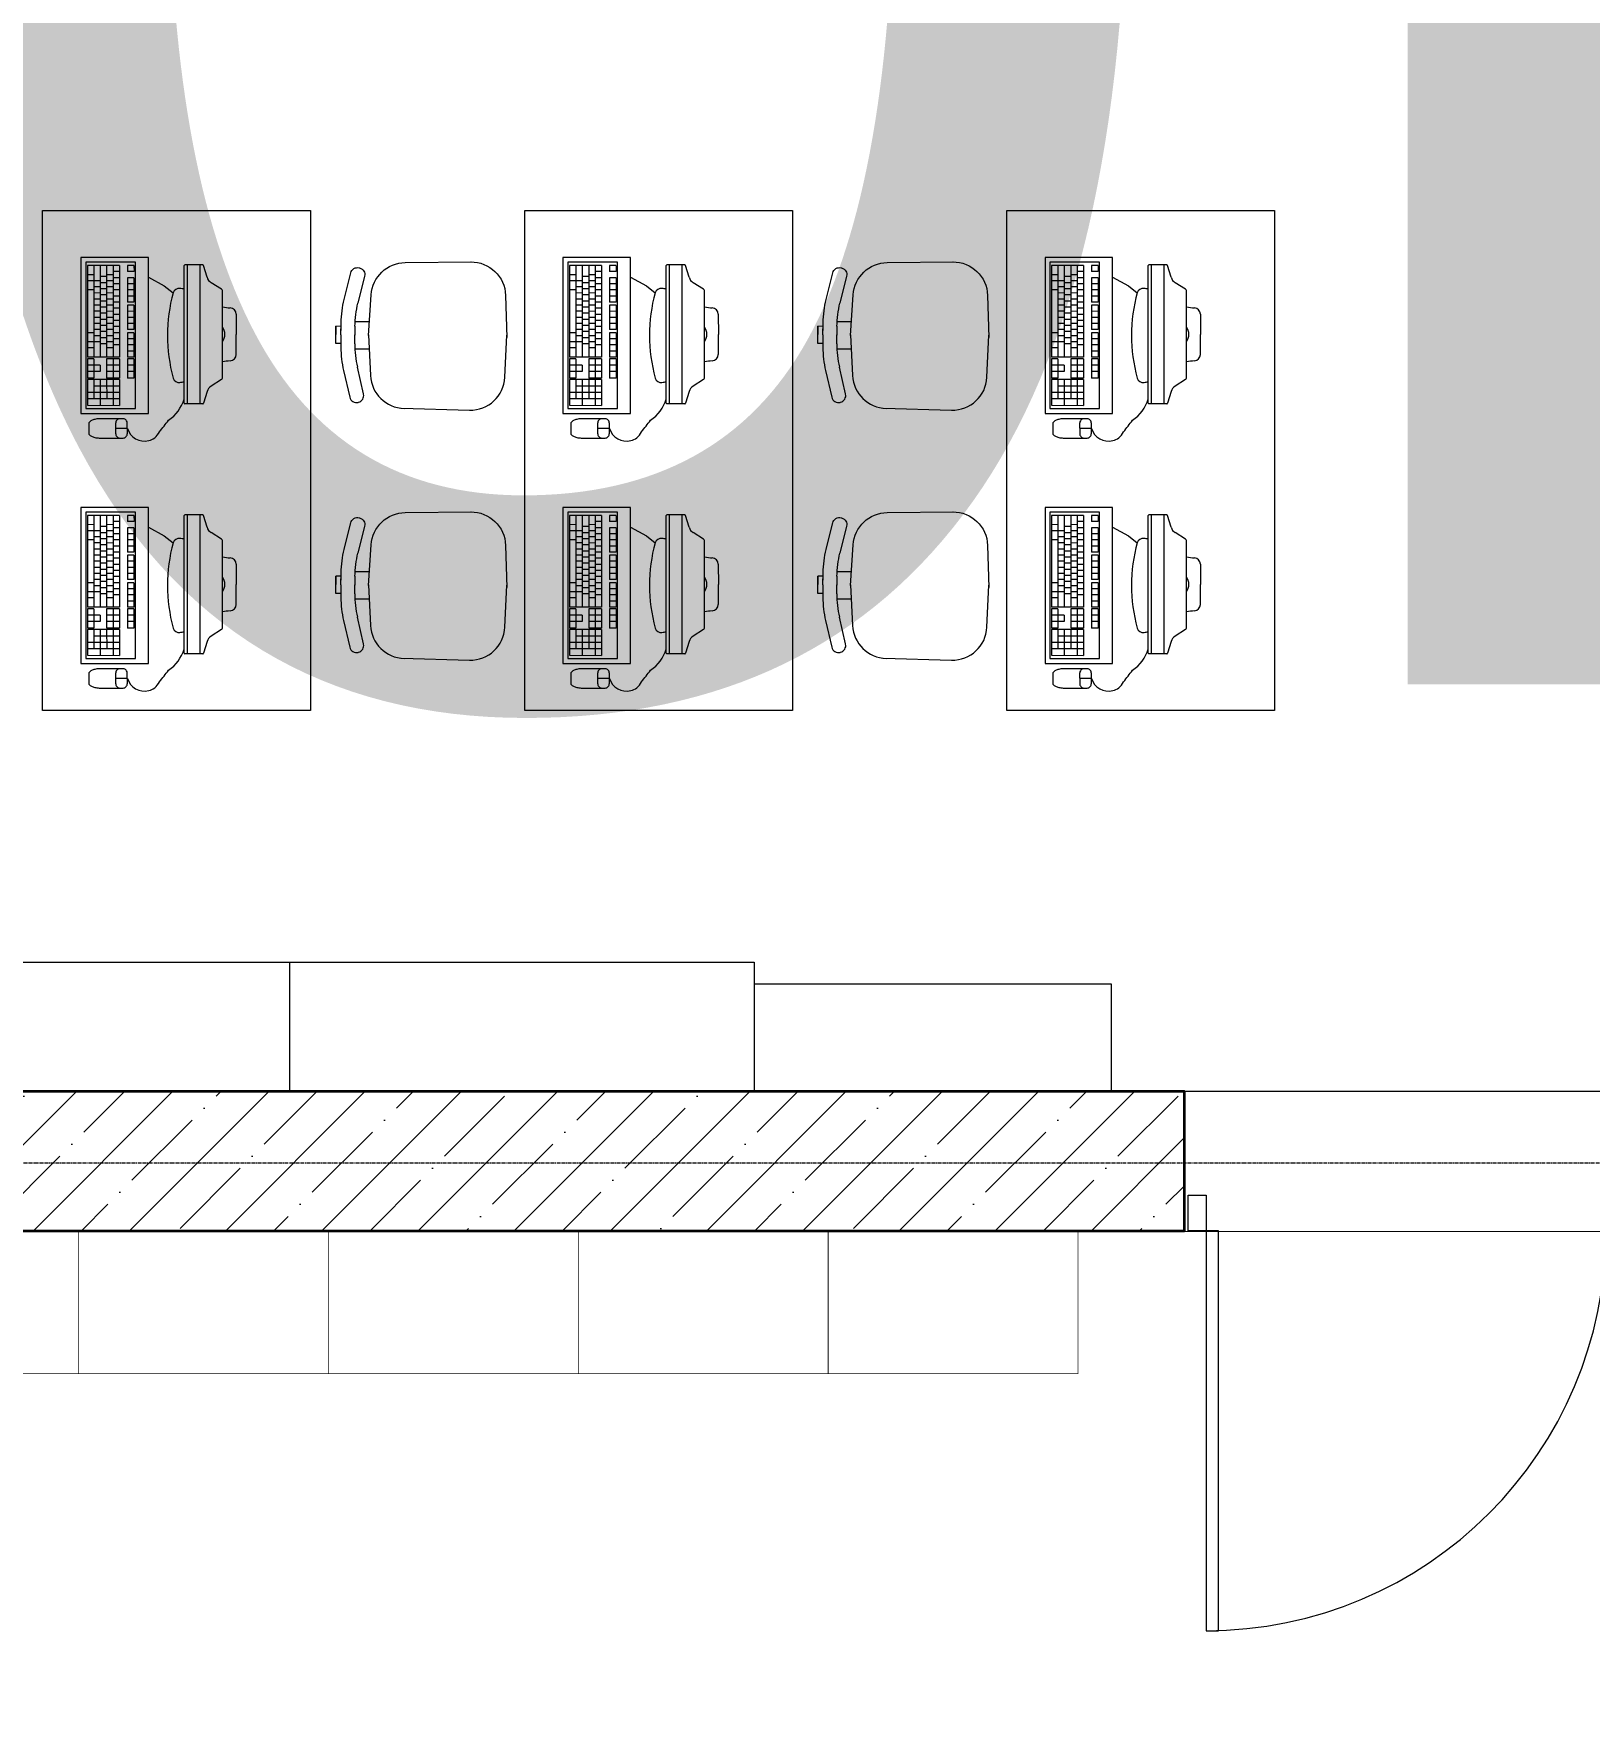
# Model space of a CAD drawing. Header units: millimetres. Extents: x 0 to 168960, y -92093 to 443706.
# Drawn here: x 42426 to 46783, y 311940 to 316665 of the extents above; entities that cross this region are included whole.
import ezdxf
from ezdxf.enums import TextEntityAlignment as Align

# ---------------------------------------------------------------- set-up
doc = ezdxf.new("R2018")
doc.units = ezdxf.units.MM
doc.linetypes.add('осевая', pattern=[50.8, 31.75, -6.35, 6.35, -6.35])
for name, color, linetype, lineweight in [('_0', 7, 'Continuous', 15), ('АР_Двери', 250, 'Continuous', 9), ('АР_Названия помещений', 124, 'Continuous', 5), ('АР_Номер помещения', 1, 'Continuous', 25), ('АР_Помещения_площадь', 19, 'Continuous', 9), ('Основная ГКЛ', 250, 'Continuous', 9)]:
    doc.layers.add(name, color=color, linetype=linetype, lineweight=lineweight)
doc.layers.add('АР_Сущ.Несущая стена', color=7, linetype='Continuous')
doc.layers.add('ТХ_мебель передв', color=251, linetype='Continuous')
doc.styles.add('ISOCPEUR', font='isocpeur.ttf', dxfattribs={"height": 175})
doc.styles.get("Standard").update_dxf_attribs({"font": 'arial.ttf'})

# ---------------------------------------------------------------- blocks, each defined once
blk = doc.blocks.new('3 ЭТАЖ')
at = {"layer": 'АР_Сущ.Несущая стена', "lineweight": 13, "ltscale": 10000}
h = blk.add_hatch(dxfattribs=at)
h.set_pattern_fill('ANSI35', color=8, scale=30)
h.set_pattern_definition([(45, (0, 65599.53), (-134.70384, 134.70384), []), (45, (134.7, 65599.53), (-134.70384, 134.70384), [238.125, -47.625, 0, -47.625])])
h.paths.add_polyline_path([(148958.3, -49830.3), (141112.5, -49830.3), (141112.5, -50025.3), (148958.3, -50025.3)])
h.paths.add_polyline_path([(148958.3, -49635.3), (141112.5, -49635.3), (141112.5, -49830.3), (148958.3, -49830.3)])
h.paths.add_polyline_path([(153961.6, -49635.3), (148958.3, -49635.3), (148958.3, -49830.3), (153961.6, -49830.3)])
h.paths.add_polyline_path([(153961.6, -49830.3), (148958.3, -49830.3), (148958.3, -50025.3), (153961.6, -50025.3)])
at = {"layer": 'АР_Сущ.Несущая стена', "color": 8, "linetype": 'Continuous', "lineweight": 35, "flags": 128}
blk.add_lwpolyline([(153961.6, -50025.3), (153961.6, -49635.3), (141112.5, -49635.3), (141112.5, -50025.3), (153961.6, -50025.3)], dxfattribs=at)
blk = doc.blocks.new('*U261')
at = {"layer": 'АР_Двери', "color": 8}
for points in [[(1430.7, 1120), (1395.7, 1120), (1395.7, 0), (1430.7, 0)], [(50, 260.7), (85, 260.7), (85, 0), (50, 0)], [(50, 0), (0, 0), (0, -100), (50, -100)], [(1430.7, 0), (1480.7, 0), (1480.7, -100), (1430.7, -100)]]:
    blk.add_lwpolyline(points, close=True, dxfattribs=at)
for centre, radius, start, end in [((1430.7, 0), 1120, 90, 180), ((50, 0), 260.7, 0, 90)]:
    blk.add_arc(centre, radius, start, end, dxfattribs=at)
at = {"layer": 'Основная ГКЛ', "color": 8, "ltscale": 5}
for p, q in [((-10, 0), (-10, -100)), ((1490.7, 0), (1490.7, -100))]:
    blk.add_line(p, q, dxfattribs=at)
blk = doc.blocks.new('*U362')
at = {"color": 8, "style": 'ISOCPEUR', "width": 0.7, "flags": 1}
blk.add_attdef('КАТЕГОРИЯ', (-499.2, -2092.2), '', height=250, dxfattribs=at)
at = {"layer": 'АР_Номер помещения', "color": 8, "style": 'ISOCPEUR', "width": 0.7}
blk.add_attdef('НОМЕР_ПОМЕЩЕНИЯ', text='', height=300, dxfattribs=at).set_placement((-17564.9, 2858.2), align=Align.MIDDLE_CENTER)
at = {"layer": 'АР_Помещения_площадь', "color": 8, "style": 'ISOCPEUR', "width": 0.7}
blk.add_attdef('ПЛОЩАДЬ_ПОМЕЩЕНИЯ', text='', height=200, dxfattribs=at).set_placement((-1475.6, 2342.5), align=Align.MIDDLE_RIGHT)
at = {"layer": 'АР_Помещения_площадь', "color": 8, "lineweight": 30, "width": 0.7, "flags": 104}
blk.add_attdef('ИМЯ_ПОМЕЩЕНИЯ', text='', height=100, dxfattribs=at).set_placement((157.6, 1217.1), align=Align.MIDDLE_CENTER)
blk = doc.blocks.new('стуо без подлокот')
at = {"color": 8, "extrusion": (-5.44802e-05, 0.000471638, 1)}
for p, q in [((-8645, 20681.8, -0.1), (-8626.7, 20755.9, -0.1)), ((-8587.9, 20746.3, -0.1), (-8606.4, 20671.5, 0)), ((-8602.9, 20770, -0.1), (-8601.7, 20769.7, -0.1)), ((-8473.8, 20784.8, -0.1), (-8288.3, 20786.7, -0.1)), ((-8576.6, 20580.7, 0), (-8569.4, 20694.1, -0.1)), ((-8192.9, 20692.7, 0), (-8189.5, 20574.6, 0)), ((-8668.2, 20606.4, 0), (-8668.9, 20558, 0)), ((-8668.6, 20558, 0), (-8668.5, 20606.4, 0)), ((-8653.6, 20606.2, 0), (-8668.2, 20606.4, 0)), ((-8654, 20582, 0), (-8653.5, 20616.7, 0)), ((-8654, 20582, 0), (-8653.6, 20606.2, 0)), ((-8614.9, 20606.4, 0), (-8615.3, 20581.4, 0)), ((-8614.4, 20620.1, 0), (-8574.1, 20619.4, 0)), ((-8654, 20558, 0), (-8668.6, 20558, 0)), ((-8654, 20582.2, 0), (-8654.1, 20547.5, 0)), ((-8654, 20582.2, 0), (-8654, 20558, 0)), ((-8615.3, 20557.2, 0), (-8615.3, 20582.2, 0)), ((-8576.6, 20582.1), (-8571.3, 20468.7, 0.1)), ((-8194.8, 20463.8, 0.1), (-8189.4, 20581.9, 0)), ((-8615, 20543.4, 0), (-8574.8, 20543.4, 0)), ((-8646.7, 20482.2, 0), (-8629.5, 20407.8, 0.1)), ((-8590.7, 20416.8, 0.1), (-8607.9, 20491.9, 0)), ((-8606, 20393.3, 0.1), (-8604.8, 20393.6, 0.1)), ((-8483.6, 20376.8, 0.1), (-8294.1, 20371.3, 0.1))]:
    blk.add_line(p, q, dxfattribs=at)
at = {"color": 8, "extrusion": (5.44802e-05, -0.000471638, -1)}
for centre, major_axis, start_param, end_param in [((-8607.9, 20751.3, -0.1), (12.7, 14.6, 0), 4.240369, 5.829345), ((-8606.7, 20751, -0.1), (12.7, 14.6, 0), -0.45384, 1.098777), ((-8472.8, 20688, 0), (63.4, 73.1, 0), 4.061153, 5.558057), ((-8289.7, 20689.9, 0), (63.4, 73.1, 0), -0.725128, 0.826554), ((-8363.1, 20612, 0), (-219.3, 190.3, -0.1), 5.584367, 5.811166), ((-8324.6, 20601.7, 0), (190.3, 219.3, -0.1), 4.01357, 4.240369)]:
    blk.add_ellipse(centre, major_axis=major_axis, ratio=1, start_param=start_param, end_param=end_param, dxfattribs=at)
at = {"color": 8, "extrusion": (-5.44802e-05, 0.000471638, 1)}
for centre, major_axis, start_param, end_param in [((-8324.9, 20557, 0), (186.7, -222.5, 0.1), 4.01357, 4.240369), ((-8363.7, 20547.3, 0), (-222.5, -186.7, 0.1), 5.584367, 5.811166), ((-8474.6, 20473.2, 0.1), (62.2, -74.2, 0), 4.061153, 5.558057), ((-8291.5, 20468.3, 0.1), (62.2, -74.2, 0), -0.725128, 0.826554), ((-8609.5, 20412.4, 0.1), (12.4, -14.8, 0), -0.45384, 1.098777), ((-8610.7, 20412.1, 0.1), (12.4, -14.8, 0), 4.240369, 5.829345)]:
    blk.add_ellipse(centre, major_axis=major_axis, ratio=1, start_param=start_param, end_param=end_param, dxfattribs=at)
blk = doc.blocks.new('ПК-2')
at = {"color": 8, "extrusion": (6.19742e-05, -0.000470712, 1)}
for p, q in [((7036148.9, 1186442.6, 94.9), (7036148.1, 1186827.8, 95)), ((7036200.3, 1186829.7, 95), (7036149.9, 1186829.6, 95)), ((7036157.9, 1186440.8, 94.9), (7036157.1, 1186829.6, 95)), ((7036193.9, 1186440.9, 94.9), (7036193.1, 1186829.7, 95)), ((7036212.2, 1186795.1, 95), (7036202.1, 1186827.9, 95)), ((7035967.1, 1186827.6, 95), (7035877.1, 1186827.5, 95.1)), ((7035877.1, 1186827.5, 95.1), (7035877.6, 1186571, 94.9)), ((7035895.1, 1186827.5, 95.1), (7035895.6, 1186571, 94.9)), ((7035913.1, 1186827.5, 95.1), (7035913.6, 1186571, 94.9)), ((7035931.1, 1186827.6, 95.1), (7035931.6, 1186571.1, 94.9)), ((7035949.1, 1186827.6, 95.1), (7035949.6, 1186571.1, 94.9)), ((7035967.1, 1186827.6, 95), (7035967.6, 1186571.1, 94.9)), ((7036007.6, 1186827.7, 95), (7035989.6, 1186827.7, 95)), ((7036253.1, 1186761.9, 95), (7036223.8, 1186780.1, 95)), ((7036255.8, 1186512.8, 94.9), (7036255.4, 1186758, 95)), ((7036294.4, 1186691.8, 95), (7036294.6, 1186635.5, 94.9)), ((7036294.7, 1186579.1, 94.9), (7036294.6, 1186635.5, 94.9)), ((7035877.6, 1186566.5, 94.9), (7035877.7, 1186512.5, 94.9)), ((7035895.6, 1186566.5, 94.9), (7035895.7, 1186512.5, 94.9)), ((7035913.7, 1186548.5, 94.9), (7035913.7, 1186530.5, 94.9)), ((7035931.6, 1186566.6, 94.9), (7035931.7, 1186512.6, 94.9)), ((7035949.6, 1186566.6, 94.9), (7035949.7, 1186512.6, 94.9)), ((7035967.6, 1186566.6, 94.9), (7035967.7, 1186512.6, 94.9)), ((7035877.7, 1186508, 94.9), (7035877.9, 1186436, 94.9)), ((7035895.7, 1186508, 94.9), (7035895.9, 1186454, 94.9)), ((7035913.7, 1186508, 94.9), (7035913.9, 1186436, 94.9)), ((7035931.7, 1186508.1, 94.9), (7035931.9, 1186454.1, 94.9)), ((7035949.7, 1186508.1, 94.9), (7035949.9, 1186436.1, 94.9)), ((7035967.7, 1186508.1, 94.9), (7035967.9, 1186436.1, 94.9)), ((7036253.6, 1186508.9, 94.9), (7036224.3, 1186490.6, 94.9)), ((7036212.8, 1186475.5, 94.9), (7036202.9, 1186442.7, 94.9)), ((7035877.9, 1186436, 94.9), (7035967.9, 1186436.1, 94.9)), ((7036201.1, 1186440.9, 94.9), (7036150.7, 1186440.8, 94.9))]:
    blk.add_line(p, q, dxfattribs=at)
at = {"color": 8, "extrusion": (6.19742e-05, -0.000470712, 1), "elevation": -27.6}
for points in [[(7035859.1, 1186850), (7035859.9, 1186413.5), (7036048.9, 1186413.9), (7036048.1, 1186850.4)], [(7035872.6, 1186836.6), (7035873.4, 1186427.1), (7036012.9, 1186427.3), (7036012.1, 1186836.8)]]:
    blk.add_lwpolyline(points, close=True, dxfattribs=at)
for points in [[(7035895.2, 1186802), (7035877.2, 1186801.9)], [(7035895.2, 1186784.9), (7035877.2, 1186784.8)], [(7035913.2, 1186784.9), (7035895.2, 1186784.9)], [(7035931.2, 1186796.6), (7035913.2, 1186796.5)], [(7035949.2, 1186802.1), (7035931.2, 1186802)], [(7035949.2, 1186785), (7035931.2, 1186784.9)], [(7035967.2, 1186810.6), (7035949.2, 1186810.6)], [(7035967.2, 1186793.5), (7035949.2, 1186793.5)], [(7035989.6, 1186827.8), (7035989.7, 1186810.7)], [(7036007.7, 1186810.7), (7035989.7, 1186810.7)], [(7035989.7, 1186793.6), (7035989.8, 1186725.2)], [(7036007.7, 1186793.6), (7035989.7, 1186793.6)], [(7036007.6, 1186827.8), (7036007.7, 1186810.7)], [(7036007.7, 1186793.6), (7036007.8, 1186725.2)], [(7036048.2, 1186794.9), (7036092.7, 1186771.5), (7036117.2, 1186751.9)], [(7035895.3, 1186759.2), (7035877.3, 1186759.2)], [(7035913.2, 1186767.8), (7035895.2, 1186767.8)], [(7035913.3, 1186750.7), (7035895.3, 1186750.7)], [(7035913.3, 1186733.6), (7035895.3, 1186733.6)], [(7035931.2, 1186779.5), (7035913.2, 1186779.4)], [(7035931.2, 1186762.4), (7035913.2, 1186762.3)], [(7035931.3, 1186745.3), (7035913.3, 1186745.2)], [(7035949.2, 1186767.9), (7035931.2, 1186767.8)], [(7035949.3, 1186750.8), (7035931.3, 1186750.7)], [(7035949.3, 1186733.7), (7035931.3, 1186733.6)], [(7035967.2, 1186776.4), (7035949.2, 1186776.4)], [(7035967.3, 1186759.3), (7035949.3, 1186759.3)], [(7035967.3, 1186742.2), (7035949.3, 1186742.2)], [(7036007.7, 1186776.5), (7035989.7, 1186776.5)], [(7036007.8, 1186759.4), (7035989.8, 1186759.4)], [(7036007.8, 1186742.3), (7035989.8, 1186742.3)], [(7035913.3, 1186716.5), (7035895.3, 1186716.5)], [(7035913.4, 1186699.4), (7035895.4, 1186699.4)], [(7035931.3, 1186728.2), (7035913.3, 1186728.1)], [(7035931.3, 1186711.1), (7035913.3, 1186711)], [(7035931.4, 1186694), (7035913.4, 1186693.9)], [(7035949.3, 1186716.6), (7035931.3, 1186716.5)], [(7035949.4, 1186699.5), (7035931.4, 1186699.4)], [(7035967.3, 1186725.1), (7035949.3, 1186725.1)], [(7035967.3, 1186708), (7035949.3, 1186708)], [(7035967.4, 1186690.9), (7035949.4, 1186690.9)], [(7036007.8, 1186725.2), (7035989.8, 1186725.2)], [(7035989.8, 1186716.6), (7035990, 1186648.2)], [(7036007.8, 1186716.7), (7035989.8, 1186716.6)], [(7036007.9, 1186699.6), (7035989.9, 1186699.5)], [(7036007.8, 1186716.7), (7036008, 1186648.3)], [(7035895.5, 1186639.5), (7035877.5, 1186639.5)], [(7035913.4, 1186682.3), (7035895.4, 1186682.3)], [(7035913.4, 1186665.2), (7035895.4, 1186665.2)], [(7035913.5, 1186648.1), (7035895.5, 1186648.1)], [(7035931.4, 1186676.9), (7035913.4, 1186676.8)], [(7035931.4, 1186659.8), (7035913.4, 1186659.7)], [(7035931.5, 1186642.7), (7035913.5, 1186642.6)], [(7035949.4, 1186682.4), (7035931.4, 1186682.3)], [(7035949.4, 1186665.3), (7035931.4, 1186665.2)], [(7035949.5, 1186648.2), (7035931.5, 1186648.1)], [(7035967.4, 1186673.8), (7035949.4, 1186673.8)], [(7035967.4, 1186656.7), (7035949.4, 1186656.7)], [(7035967.5, 1186639.6), (7035949.5, 1186639.6)], [(7036007.9, 1186682.5), (7035989.9, 1186682.4)], [(7036007.9, 1186665.4), (7035989.9, 1186665.3)], [(7036008, 1186648.3), (7035990, 1186648.2)], [(7035990, 1186639.7), (7035990.1, 1186571.3)], [(7036008, 1186639.7), (7035990, 1186639.7)], [(7036008, 1186639.7), (7036008.1, 1186571.3)], [(7035895.5, 1186613.9), (7035877.5, 1186613.8)], [(7035895.6, 1186596.8), (7035877.6, 1186596.7)], [(7035913.5, 1186631), (7035895.5, 1186631)], [(7035913.5, 1186613.9), (7035895.5, 1186613.9)], [(7035931.5, 1186625.6), (7035913.5, 1186625.5)], [(7035931.5, 1186608.5), (7035913.5, 1186608.4)], [(7035949.5, 1186631.1), (7035931.5, 1186631)], [(7035949.5, 1186614), (7035931.5, 1186613.9)], [(7035949.6, 1186596.9), (7035931.6, 1186596.8)], [(7035967.5, 1186622.5), (7035949.5, 1186622.5)], [(7035967.5, 1186605.4), (7035949.5, 1186605.4)], [(7036008, 1186622.6), (7035990, 1186622.6)], [(7036008, 1186605.5), (7035990, 1186605.5)], [(7035967.6, 1186571.2), (7035877.6, 1186571.1)], [(7035895.6, 1186566.6), (7035877.6, 1186566.6)], [(7035913.7, 1186548.6), (7035877.7, 1186548.6)], [(7035967.6, 1186566.7), (7035931.6, 1186566.7)], [(7035967.7, 1186548.7), (7035931.7, 1186548.7)], [(7036008.1, 1186588.4), (7035990.1, 1186588.4)], [(7036008.1, 1186571.3), (7035990.1, 1186571.3)], [(7035990.1, 1186566.8), (7035990.2, 1186512.8)], [(7036008.1, 1186566.8), (7035990.1, 1186566.8)], [(7036008.2, 1186548.8), (7035990.2, 1186548.8)], [(7036008.1, 1186566.8), (7036008.2, 1186512.8)], [(7035913.7, 1186530.6), (7035877.7, 1186530.6)], [(7035895.7, 1186512.6), (7035877.7, 1186512.6)], [(7035967.7, 1186508.2), (7035877.7, 1186508.1)], [(7035967.7, 1186530.7), (7035931.7, 1186530.7)], [(7035967.7, 1186512.7), (7035931.7, 1186512.7)], [(7036008.2, 1186530.8), (7035990.2, 1186530.8)], [(7036008.2, 1186512.8), (7035990.2, 1186512.8)], [(7036008.2, 1186512.8), (7035990.2, 1186512.8)], [(7035967.8, 1186472.2), (7035877.8, 1186472.1)], [(7035967.8, 1186454.2), (7035877.8, 1186454.1)], [(7035967.8, 1186490.2), (7035895.8, 1186490.1)], [(7035989.9, 1186371.7), (7035957, 1186371.6)]]:
    blk.add_lwpolyline(points, dxfattribs=at)
for points in [[(7035989.9, 1186371.7, 0.397637), (7036050, 1186337.9, 0.110351), (7036066.5, 1186345.2, 0.08312), (7036079.9, 1186362.3, 0.014729), (7036105, 1186394.7, 0.170175), (7036148.8, 1186454, -0.037673)], [(7035968.4, 1186398.6, 0.114539), (7035964.1, 1186397.6, 0.103755), (7035960.3, 1186394.6, 0.091433), (7035957.9, 1186390.4, 0.084292), (7035957, 1186385.1), (7035957.1, 1186358.1, 0.084292), (7035958, 1186352.8, 0.091433), (7035960.4, 1186348.6, 0.103755), (7035964.2, 1186345.6, 0.114539), (7035968.5, 1186344.6, 0.114539)]]:
    blk.add_lwpolyline(points, format="xyb", dxfattribs=at)
blk.add_lwpolyline([(7035881.8, 1186384.9), (7035881.9, 1186357.9, 0.19919), (7035883.7, 1186353.6, 0.098412), (7035891.5, 1186348.4, 0.055653), (7035901.3, 1186345.6, 0.042416), (7035914.6, 1186344.5), (7035978.5, 1186344.6, 0.114539), (7035982.8, 1186345.6, 0.103755), (7035986.6, 1186348.6, 0.091433), (7035989, 1186352.9, 0.084292), (7035989.9, 1186358.2), (7035989.8, 1186385.2, 0.084292), (7035988.9, 1186390.4, 0.091433), (7035986.5, 1186394.7, 0.103755), (7035982.7, 1186397.7, 0.114539), (7035978.4, 1186398.6), (7035914.5, 1186398.5, 0.042416), (7035901.2, 1186397.4, 0.055653), (7035891.4, 1186394.5, 0.098412), (7035883.6, 1186389.3, 0.19919)], format="xyb", close=True, dxfattribs=at)
at = {"color": 8, "extrusion": (6.19742e-05, -0.000470712, 1)}
for centre, radius, start, end in [((7036149.9, 1186827.9, -27.6), 1.8, 90.1091, 180.1091), ((7036200.3, 1186828, -27.6), 1.8, 0.1091, 90.1091), ((7036238, 1186803.1, -27.6), 27, 197.1145, 238.1415), ((7036579.1, 1186631.2, -27.6), 477.4, 165.3648, 179.8791), ((7036134.2, 1186746.1, -27.6), 18, 82.9331, 161.3058), ((7036116.2, 1186600.9, -27.6), 164.3, 78.7654, 82.9331), ((7036250.8, 1186758.1, -27.6), 4.5, 0.1091, 59.6301), ((7036293.3, 1186965.7, -27.6), 256.3, 261.5096, 266.4787), ((7036276.4, 1186691.9, -27.6), 18, 0.1091, 86.4787), ((7036228.8, 1186635.5, -27.6), 33.8, 322.7271, 37.4911), ((7036579.1, 1186635.1, -27.6), 477.4, 180.3391, 194.8534), ((7036294.5, 1186305.4, -27.6), 256.3, 93.7395, 98.7086), ((7036276.6, 1186579.2, -27.6), 18, 273.7395, 0.1091), ((7036134.7, 1186518.5, -27.6), 18, 198.9124, 277.2851), ((7036116.1, 1186663.6, -27.6), 164.3, 277.2851, 281.4528), ((7036251.3, 1186512.9, -27.6), 4.5, 300.5881, 0.1091), ((7036238.7, 1186467.8, -27.6), 27, 122.0766, 163.1037), ((7036150.6, 1186442.7, -27.6), 1.8, 180.1091, 270.1091), ((7036201, 1186442.8, -27.6), 1.8, 270.1091, 0.1091)]:
    blk.add_arc(centre, radius, start, end, dxfattribs=at)
blk = doc.blocks.new('У101')
at = {"layer": 'ТХ_мебель передв', "color": 8, "const_width": 2}
blk.add_lwpolyline([(341447.9, -227857.8), (342147.9, -227857.8), (342147.9, -228257.8), (341447.9, -228257.8)], close=True, dxfattribs=at)

msp = doc.modelspace()

# ---------------------------------------------------------------- linework, layer by layer
at = {"layer": '_0'}
msp.add_line((45443.707, 313705.106), (41843.707, 313705.106), dxfattribs=at)
at = {"layer": '_0', "linetype": 'осевая', "ltscale": 0.3}
msp.add_line((1843.707, 313503.426), (74501.816, 313503.426), dxfattribs=at)
at = {"layer": '_0'}
for points in [[(29591.278, 315953.434), (29591.278, 319721.793), (48301.278, 319721.793), (48301.278, 313703.434), (29991.278, 313703.434), (29991.278, 315953.434)], [(41843.707, 314065.106), (44443.707, 314065.106)], [(43143.707, 313705.106), (43143.707, 314065.106)], [(44443.707, 314065.106), (44443.707, 313705.106)], [(44443.707, 314005.106), (45443.707, 314005.106), (45443.707, 313705.106)]]:
    msp.add_lwpolyline(points, dxfattribs=at)
for points in [[(42451.278, 316170.378), (43201.278, 316170.378), (43201.278, 314770.378), (42451.278, 314770.378)], [(43801.278, 316170.378), (44551.278, 316170.378), (44551.278, 314770.378), (43801.278, 314770.378)], [(45151.278, 316170.378), (45901.278, 316170.378), (45901.278, 314770.378), (45151.278, 314770.378)], [(41798.365, 304413.434), (34051.278, 304413.434), (34051.278, 310705.186), (33955.046, 310707.682), (33955.046, 313313.434), (50190.276, 313311.512), (50190.276, 314231.512), (51890.276, 314231.512), (51890.276, 313311.512), (55601.278, 313312.69), (55601.064, 313408.805), (66601.278, 313408.76), (66601.278, 310803.434), (55801.278, 310803.434), (55801.278, 310706.434), (41802.155, 310704.934)]]:
    msp.add_lwpolyline(points, close=True, dxfattribs=at)

# ---------------------------------------------------------------- block references
for name, p in [('3 ЭТАЖ', (-108312.067, 363338.701)), ('стуо без подлокот', (51940.723, 295239.639, -0.001)), ('стуо без подлокот', (53290.723, 295239.639, -0.001)), ('стуо без подлокот', (51940.723, 294539.639, -0.001)), ('стуо без подлокот', (53290.723, 294539.639, -0.001)), ('У101', (-299596.628, 541171.255)), ('У101', (-298896.628, 541171.255)), ('У101', (-298196.628, 541171.255)), ('У101', (-297496.628, 541171.255)), ('У101', (-296796.628, 541171.255))]:
    msp.add_blockref(name, p, dxfattribs=at)
ref = msp.add_blockref('*U362', (49645.182, 311704.592), dxfattribs=at)
lines = msp.add_mtext('\\W0.8000;Кабинет информатики и информационных\\Pтехнологий с возможностью деления\\Pтрансформируемой перегородкой на два\\Pпомещения', dxfattribs={"layer": 'АР_Названия помещений', "color": 8, "insert": (33695.117, 321446.171), "char_height": 6603.18335, "width": 1779.62855, "attachment_point": 1})
ref.add_attrib('ИМЯ_ПОМЕЩЕНИЯ', '', (33695.117, 321446.171), dxfattribs={"flags": 104}).embed_mtext(lines)
at = {"layer": '_0', "rotation": 359.8909180547824}
for p in [(-6995547.363, -857414.005, -94.964), (-6994197.363, -857414.005, -94.964), (-6992847.363, -857414.005, -94.964), (-6995547.363, -858114.005, -94.964), (-6994197.363, -858114.005, -94.964), (-6992847.363, -858114.005, -94.964)]:
    msp.add_blockref('ПК-2', p, dxfattribs=at)
at = {"layer": '_0', "linetype": 'ByBlock', "rotation": 180}
msp.add_blockref('*U261', (47140.276, 313313.434), dxfattribs=at)

doc.saveas('drawing.dxf')
